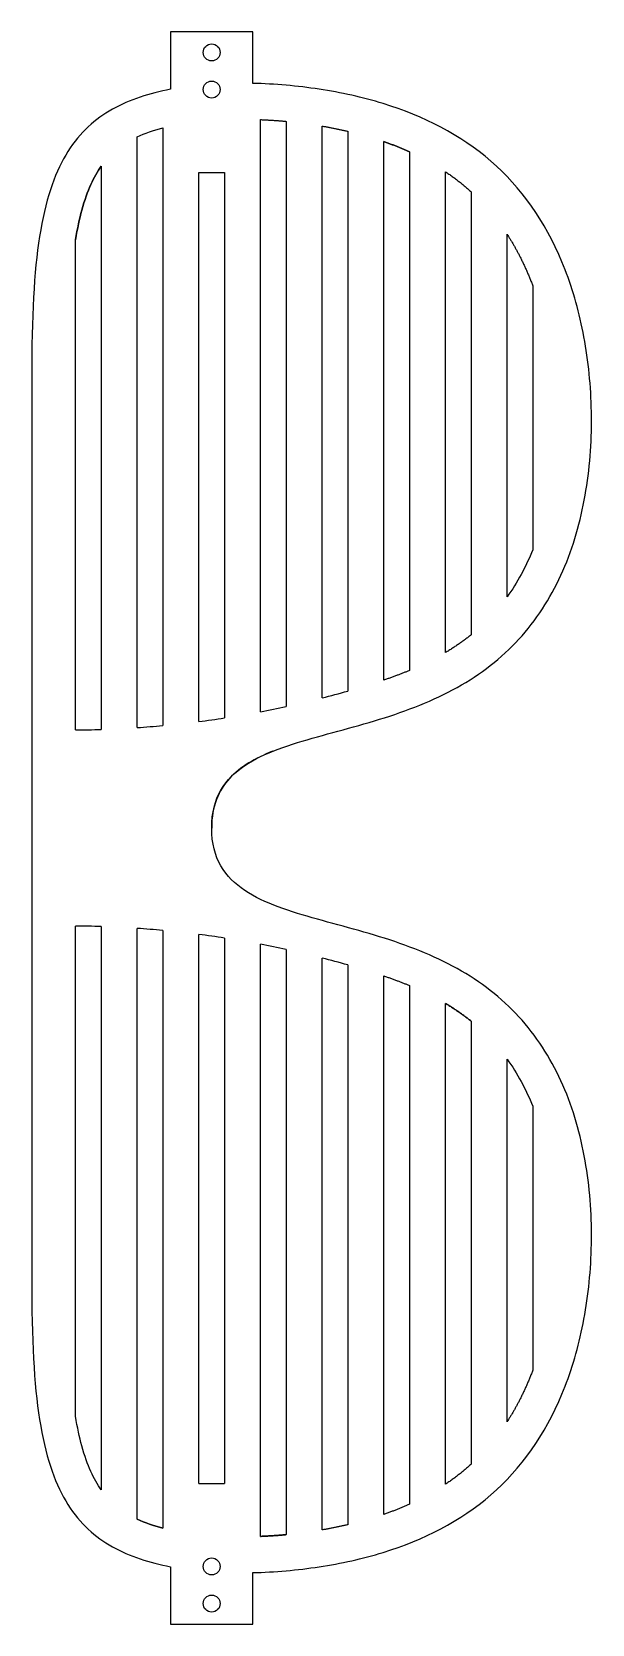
# Model space of a CAD drawing. Header units: millimetres. Extents: x -27 to 28, y -78 to 78.
import ezdxf

# ---------------------------------------------------------------- set-up
doc = ezdxf.new("R2010")
doc.units = ezdxf.units.MM
doc.layers.add('Shape2DView', color=7, linetype='CONTINUOUS')

msp = doc.modelspace()

# ---------------------------------------------------------------- linework, layer by layer
at = {"layer": 'Shape2DView'}
for p, q in [((-5.1, 77.5), (-13.1, 77.5)), ((-13.1, 77.5), (-13.1, 71.9129)), ((-5.1, 72.4831), (-5.1, 77.5)), ((-4.35, 11.3178), (-4.35, 68.9571)), ((-1.85, 68.7878), (-1.85, 11.8282)), ((1.65, 12.6555), (1.65, 68.3263)), ((-16.35, 9.77235), (-16.35, 67.2754)), ((-13.85, 68.1582), (-13.85, 9.97301)), ((4.15, 67.8203), (4.15, 13.3287)), ((7.65, 14.3945), (7.65, 66.8136)), ((10.15, 65.8203), (10.15, 15.3355)), ((-19.85, 64.4165), (-19.85, 9.5971)), ((-10.35, 63.81), (-7.85, 63.81)), ((-10.35, 10.3604), (-10.35, 63.81)), ((-7.85, 63.81), (-7.85, 10.7139)), ((13.65, 17.0739), (13.65, 63.8858)), ((16.15, 61.9318), (16.15, 18.8008)), ((19.65, 22.4993), (19.65, 57.793)), ((-22.35, 9.54709), (-22.35, 57.2636)), ((22.15, 52.7767), (22.15, 27.0889)), ((-26.6, 45), (-26.6, -45)), ((-22.35, -57.2636), (-22.35, -9.54709)), ((-19.85, -9.5971), (-19.85, -64.4165)), ((-16.35, -67.2754), (-16.35, -9.77235)), ((-13.85, -9.97301), (-13.85, -68.1582)), ((-10.35, -63.81), (-10.35, -10.3604)), ((-7.85, -10.7139), (-7.85, -63.81)), ((-4.35, -68.9571), (-4.35, -11.3178)), ((-1.85, -11.8282), (-1.85, -68.7878)), ((1.65, -68.3263), (1.65, -12.6555)), ((4.15, -13.3287), (4.15, -67.8203)), ((7.65, -66.8136), (7.65, -14.3945)), ((10.15, -15.3355), (10.15, -65.8203)), ((13.65, -63.8858), (13.65, -17.0739)), ((16.15, -18.8008), (16.15, -61.9318)), ((19.65, -57.793), (19.65, -22.4993)), ((22.15, -27.0889), (22.15, -52.7767)), ((-10.35, -63.81), (-7.85, -63.81)), ((-13.1, -71.9129), (-13.1, -77.5)), ((-5.1, -77.5), (-5.1, -72.4831)), ((-13.1, -77.5), (-5.1, -77.5))]:
    msp.add_line(p, q, dxfattribs=at)
for centre in [(-9.1, 75.5), (-9.1, 71.88), (-9.1, -71.88), (-9.1, -75.5)]:
    msp.add_circle(centre, 0.825, dxfattribs=at)
for centre, start, end in [((-23.1, 109.544), -75.6704, -74.1869), ((-23.1, 109.544), -79.1931, -77.7311), ((-23.1, 109.544), -89.5703, -88.1376), ((-23.1, 109.544), -86.1296, -84.6926), ((-23.1, 109.544), -82.6748, -81.2282), ((-23.1, -109.544), 88.1376, 89.5703), ((-23.1, -109.544), 84.6926, 86.1296), ((-23.1, -109.544), 81.2282, 82.6748), ((-23.1, -109.544), 77.7311, 79.1931), ((-23.1, -109.544), 74.1869, 75.6704)]:
    msp.add_arc(centre, 100, start, end, dxfattribs=at)
for points, knots in [([(-13.1, 71.9129), (-15.1592, 71.5204), (-17.0742, 70.9144), (-18.7627, 69.9655), (-20.452, 69.0132), (-21.9139, 67.7196), (-23.0899, 65.86), (-24.2672, 63.996), (-25.1575, 61.5678), (-25.7403, 58.2312), (-26.325, 54.8896), (-26.6011, 50.6414), (-26.6, 45)], [-0.19632, -0.19632, -0.19632, -0.19632, -0.14724, -0.14724, -0.14724, -0.0981598, -0.0981598, -0.0981598, -0.0490799, -0.0490799, -0.0490799, 0, 0, 0, 0]), ([(-9.1, 0), (-9.09971, 1.51063), (-8.76875, 2.7071), (-8.20317, 3.69078), (-7.63704, 4.67381), (-6.8362, 5.44394), (-5.88116, 6.08431), (-3.96677, 7.36002), (-1.45114, 8.13481), (1.18866, 8.87851), (3.83517, 9.61444), (6.60897, 10.3155), (9.2207, 11.2338), (11.8377, 12.146), (14.2957, 13.2718), (16.4522, 14.6949), (18.6126, 16.1138), (20.4746, 17.8264), (22.002, 19.7981), (23.5318, 21.7673), (24.73, 23.9919), (25.6257, 26.3685), (26.5223, 28.7443), (27.1195, 31.2683), (27.4711, 33.8178), (27.8223, 36.3681), (27.9299, 38.9412), (27.8348, 41.4409), (27.739, 43.9418), (27.4401, 46.3697), (26.9612, 48.662), (26.4819, 50.9552), (25.8222, 53.1133), (24.9942, 55.1014), (23.3384, 59.0831), (21.0062, 62.3665), (18.0641, 64.913), (15.127, 67.4649), (11.564, 69.2945), (7.58029, 70.5181), (5.59118, 71.1302), (3.50144, 71.5924), (1.36617, 71.9177), (-0.7685, 72.2425), (-2.94789, 72.432), (-5.1, 72.4831)], [-1, -1, -1, -1, -0.976754, -0.976754, -0.976754, -0.953508, -0.953508, -0.953508, -0.907017, -0.907017, -0.907017, -0.860525, -0.860525, -0.860525, -0.814034, -0.814034, -0.814034, -0.767542, -0.767542, -0.767542, -0.721051, -0.721051, -0.721051, -0.674559, -0.674559, -0.674559, -0.628068, -0.628068, -0.628068, -0.581576, -0.581576, -0.581576, -0.535085, -0.535085, -0.535085, -0.442102, -0.442102, -0.442102, -0.349119, -0.349119, -0.349119, -0.302627, -0.302627, -0.302627, -0.256136, -0.256136, -0.256136, -0.256136]), ([(-19.85, 64.4165), (-20.5704, 63.4109), (-21.2067, 62.0813), (-21.7375, 60.1474), (-21.9695, 59.3067), (-22.1736, 58.3454), (-22.35, 57.2636)], [-0.103487, -0.103487, -0.103487, -0.103487, -0.0642438, -0.0642438, -0.0642438, -0.0471241, -0.0471241, -0.0471241, -0.0471241]), ([(-22.35, 57.2636), (-22.1736, 58.3454), (-21.9695, 59.3067), (-21.7375, 60.1474), (-21.2067, 62.0813), (-20.5704, 63.4109), (-19.85, 64.4165)], [0.0471241, 0.0471241, 0.0471241, 0.0471241, 0.0642438, 0.0642438, 0.0642438, 0.103487, 0.103487, 0.103487, 0.103487]), ([(-3.18004, 7.46331), (-4.83903, 6.79685), (-6.30382, 5.98662), (-7.36973, 4.82488), (-8.43344, 3.66058), (-9.09883, 2.14545), (-9.1, 0)], [0.933944, 0.933944, 0.933944, 0.933944, 0.966972, 0.966972, 0.966972, 1, 1, 1, 1]), ([(-5.1, -72.4831), (-2.94789, -72.432), (-0.7685, -72.2425), (1.36617, -71.9177), (3.50144, -71.5924), (5.59118, -71.1302), (7.58029, -70.5181), (11.564, -69.2945), (15.127, -67.4649), (18.0641, -64.913), (21.0062, -62.3665), (23.3384, -59.0831), (24.9942, -55.1014), (25.8222, -53.1133), (26.4819, -50.9552), (26.9612, -48.662), (27.4401, -46.3697), (27.739, -43.9418), (27.8348, -41.4409), (27.9299, -38.9412), (27.8223, -36.3681), (27.4711, -33.8178), (27.1195, -31.2683), (26.5223, -28.7443), (25.6257, -26.3685), (24.73, -23.9919), (23.5318, -21.7673), (22.002, -19.7981), (20.4746, -17.8264), (18.6126, -16.1138), (16.4522, -14.6949), (14.2957, -13.2718), (11.8377, -12.146), (9.2207, -11.2338), (6.60897, -10.3155), (3.83517, -9.61444), (1.18866, -8.87851), (-1.45114, -8.13481), (-3.96677, -7.36002), (-5.88116, -6.08431), (-6.8362, -5.44394), (-7.63704, -4.67381), (-8.20317, -3.69078), (-8.76875, -2.7071), (-9.09971, -1.51063), (-9.1, 0)], [0.256136, 0.256136, 0.256136, 0.256136, 0.302627, 0.302627, 0.302627, 0.349119, 0.349119, 0.349119, 0.442102, 0.442102, 0.442102, 0.535085, 0.535085, 0.535085, 0.581576, 0.581576, 0.581576, 0.628068, 0.628068, 0.628068, 0.674559, 0.674559, 0.674559, 0.721051, 0.721051, 0.721051, 0.767542, 0.767542, 0.767542, 0.814034, 0.814034, 0.814034, 0.860525, 0.860525, 0.860525, 0.907017, 0.907017, 0.907017, 0.953508, 0.953508, 0.953508, 0.976754, 0.976754, 0.976754, 1, 1, 1, 1]), ([(-26.6, -45), (-26.6011, -50.6414), (-26.325, -54.8896), (-25.7403, -58.2312), (-25.1575, -61.5678), (-24.2672, -63.996), (-23.0899, -65.86), (-21.9139, -67.7196), (-20.452, -69.0132), (-18.7627, -69.9655), (-17.0742, -70.9144), (-15.1592, -71.5204), (-13.1, -71.9129)], [0, 0, 0, 0, 0.0490799, 0.0490799, 0.0490799, 0.0981598, 0.0981598, 0.0981598, 0.14724, 0.14724, 0.14724, 0.19632, 0.19632, 0.19632, 0.19632]), ([(-19.85, -64.4165), (-20.5704, -63.4109), (-21.2067, -62.0813), (-21.7375, -60.1474), (-21.9695, -59.3067), (-22.1736, -58.3454), (-22.35, -57.2636)], [-0.103487, -0.103487, -0.103487, -0.103487, -0.0642438, -0.0642438, -0.0642438, -0.0471241, -0.0471241, -0.0471241, -0.0471241])]:
    msp.add_open_spline(points, degree=3, knots=knots, dxfattribs=at)
for points, degree in [([(-4.35, 68.9571), (-3.09992, 68.905), (-1.85, 68.7878)], 2), ([(1.65, 68.3263), (2.92091, 68.1086), (4.15, 67.8203)], 2), ([(-16.35, 67.2754), (-15.6084, 67.6216), (-14.7685, 67.9189), (-13.85, 68.1582)], 3), ([(10.15, 65.8203), (8.95084, 66.3632), (7.65, 66.8136)], 2), ([(7.65, 66.8136), (8.95084, 66.3632), (10.15, 65.8203)], 2), ([(13.65, 63.8858), (14.9816, 62.9952), (16.15, 61.9318)], 2), ([(19.65, 57.793), (21.1079, 55.5546), (22.15, 52.7767)], 2), ([(22.15, 27.0889), (21.4783, 25.4187), (20.6499, 23.8864), (19.65, 22.4993)], 3), ([(16.15, 18.8008), (14.9966, 17.8691), (13.65, 17.0739)], 2), ([(10.15, 15.3355), (8.94876, 14.8341), (7.65, 14.3945)], 2), ([(7.65, -14.3945), (8.94876, -14.8341), (10.15, -15.3355)], 2), ([(16.15, -18.8008), (14.9966, -17.8691), (13.65, -17.0739)], 2), ([(13.65, -17.0739), (14.9966, -17.8691), (16.15, -18.8008)], 2), ([(19.65, -22.4993), (20.6499, -23.8864), (21.4783, -25.4187), (22.15, -27.0889)], 3), ([(22.15, -52.7767), (21.1079, -55.5546), (19.65, -57.793)], 2), ([(16.15, -61.9318), (14.9816, -62.9952), (13.65, -63.8858)], 2), ([(10.15, -65.8203), (8.95084, -66.3632), (7.65, -66.8136)], 2), ([(-16.35, -67.2754), (-15.6084, -67.6216), (-14.7685, -67.9189), (-13.85, -68.1582)], 3), ([(-13.85, -68.1582), (-14.7685, -67.9189), (-15.6084, -67.6216), (-16.35, -67.2754)], 3), ([(4.15, -67.8203), (2.92091, -68.1086), (1.65, -68.3263)], 2), ([(-4.35, -68.9571), (-3.09992, -68.905), (-1.85, -68.7878)], 2), ([(-1.85, -68.7878), (-3.09992, -68.905), (-4.35, -68.9571)], 2)]:
    msp.add_open_spline(points, degree=degree, dxfattribs=at)

doc.saveas('drawing.dxf')
